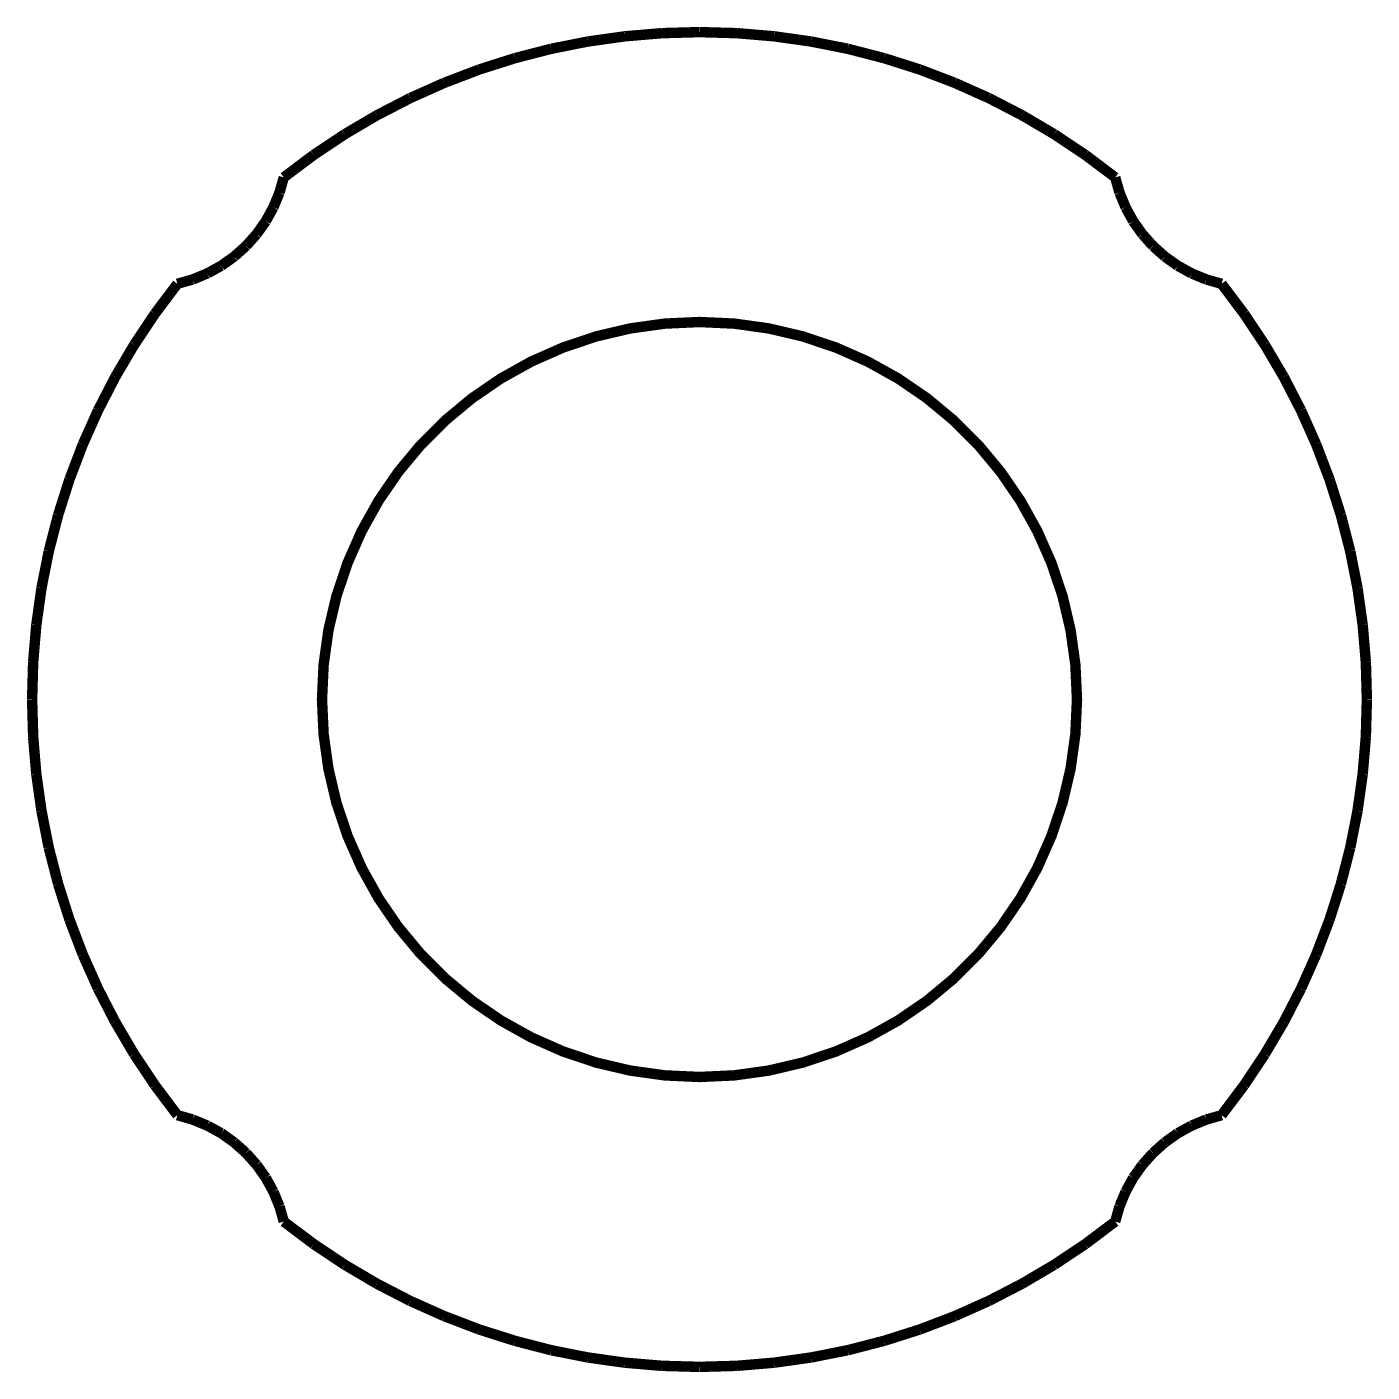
# Model space of a CAD drawing. Header units: inches. Extents: x -32.3 to 32.2, y -32.3 to 32.2.
import ezdxf

# ---------------------------------------------------------------- set-up
doc = ezdxf.new("R2010")
doc.units = ezdxf.units.IN
doc.layers.add('Board Shape', color=56, linetype='Continuous')

msp = doc.modelspace()

# ---------------------------------------------------------------- linework, layer by layer
at = {"layer": 'Board Shape', "const_width": 0.5}
for points in [[(-7.112, 31.2), (-5.354, 31.549)], [(-5.354, 31.549), (-3.579, 31.799)], [(-3.579, 31.799), (-1.792, 31.95)], [(-1.792, 31.95), (0, 32)], [(0, 32), (1.792, 31.95)], [(1.792, 31.95), (3.578, 31.799)], [(3.578, 31.799), (5.354, 31.549)], [(5.354, 31.549), (7.112, 31.2)], [(-10.557, 30.209), (-8.848, 30.752)], [(-8.848, 30.752), (-7.112, 31.2)], [(7.112, 31.2), (8.848, 30.752)], [(8.848, 30.752), (10.556, 30.209)], [(-12.232, 29.57), (-10.557, 30.209)], [(10.556, 30.209), (12.232, 29.57)], [(-13.868, 28.839), (-12.232, 29.57)], [(12.232, 29.57), (13.868, 28.839)], [(-15.462, 28.017), (-13.868, 28.839)], [(13.868, 28.839), (15.462, 28.017)], [(-17.006, 27.107), (-15.462, 28.017)], [(15.462, 28.017), (17.006, 27.107)], [(-18.498, 26.112), (-17.006, 27.107)], [(17.006, 27.107), (18.498, 26.112)], [(-19.931, 25.035), (-18.498, 26.112)], [(18.498, 26.112), (19.931, 25.035)], [(-20.14, 24.303), (-19.931, 25.035)], [(19.931, 25.035), (20.14, 24.303)], [(-20.43, 23.599), (-20.14, 24.303)], [(20.14, 24.303), (20.429, 23.599)], [(-20.797, 22.932), (-20.43, 23.599)], [(20.429, 23.599), (20.797, 22.932)], [(-21.237, 22.311), (-20.797, 22.932)], [(20.797, 22.932), (21.237, 22.311)], [(-22.311, 21.237), (-21.744, 21.744)], [(-21.744, 21.744), (-21.237, 22.311)], [(21.237, 22.311), (21.744, 21.744)], [(21.744, 21.744), (22.311, 21.237)], [(-22.932, 20.797), (-22.311, 21.237)], [(22.311, 21.237), (22.932, 20.797)], [(-24.303, 20.14), (-23.599, 20.429)], [(-23.599, 20.429), (-22.932, 20.797)], [(22.932, 20.797), (23.599, 20.429)], [(23.599, 20.429), (24.303, 20.14)], [(-26.112, 18.498), (-25.035, 19.931)], [(-25.035, 19.931), (-24.303, 20.14)], [(24.303, 20.14), (25.035, 19.931)], [(25.035, 19.931), (26.112, 18.498)], [(-27.107, 17.006), (-26.112, 18.498)], [(26.112, 18.498), (27.107, 17.006)], [(-28.017, 15.462), (-27.107, 17.006)], [(27.107, 17.006), (28.017, 15.462)], [(-28.839, 13.868), (-28.017, 15.462)], [(28.017, 15.462), (28.839, 13.868)], [(-29.57, 12.232), (-28.839, 13.868)], [(28.839, 13.868), (29.57, 12.232)], [(-30.209, 10.556), (-29.57, 12.232)], [(29.57, 12.232), (30.209, 10.556)], [(-30.752, 8.848), (-30.209, 10.556)], [(30.209, 10.556), (30.752, 8.848)], [(-31.2, 7.112), (-30.752, 8.848)], [(30.752, 8.848), (31.2, 7.112)], [(-31.549, 5.354), (-31.2, 7.112)], [(31.2, 7.112), (31.549, 5.354)], [(-31.799, 3.578), (-31.549, 5.354)], [(31.549, 5.354), (31.799, 3.578)], [(-31.95, 1.792), (-31.799, 3.578)], [(31.799, 3.578), (31.95, 1.792)], [(-32, 0), (-31.95, 1.792)], [(31.95, 1.792), (32, 0)], [(-32, 0), (-31.95, -1.792)], [(31.95, -1.792), (32, 0)], [(-31.95, -1.792), (-31.799, -3.579)], [(31.799, -3.579), (31.95, -1.792)], [(-31.799, -3.579), (-31.549, -5.354)], [(31.549, -5.354), (31.799, -3.579)], [(-31.549, -5.354), (-31.2, -7.112)], [(31.2, -7.112), (31.549, -5.354)], [(-31.2, -7.112), (-30.752, -8.848)], [(30.752, -8.848), (31.2, -7.112)], [(-30.752, -8.848), (-30.209, -10.557)], [(30.209, -10.557), (30.752, -8.848)], [(-30.209, -10.557), (-29.57, -12.232)], [(29.57, -12.232), (30.209, -10.557)], [(-29.57, -12.232), (-28.839, -13.868)], [(28.839, -13.868), (29.57, -12.232)], [(-28.839, -13.868), (-28.017, -15.462)], [(28.017, -15.462), (28.839, -13.868)], [(-28.017, -15.462), (-27.107, -17.006)], [(27.107, -17.006), (28.017, -15.462)], [(-27.107, -17.006), (-26.112, -18.498)], [(26.112, -18.498), (27.107, -17.006)], [(-26.112, -18.498), (-25.035, -19.931)], [(25.035, -19.931), (26.112, -18.498)], [(-25.035, -19.931), (-24.303, -20.14)], [(-24.303, -20.14), (-23.599, -20.43)], [(23.599, -20.43), (24.303, -20.14)], [(24.303, -20.14), (25.035, -19.931)], [(-23.599, -20.43), (-22.932, -20.797)], [(-22.932, -20.797), (-22.311, -21.237)], [(22.311, -21.237), (22.932, -20.797)], [(22.932, -20.797), (23.599, -20.43)], [(-22.311, -21.237), (-21.744, -21.744)], [(21.744, -21.744), (22.311, -21.237)], [(-21.744, -21.744), (-21.237, -22.311)], [(21.237, -22.311), (21.744, -21.744)], [(-21.237, -22.311), (-20.797, -22.932)], [(20.797, -22.932), (21.237, -22.311)], [(-20.797, -22.932), (-20.43, -23.599)], [(20.429, -23.599), (20.797, -22.932)], [(-20.43, -23.599), (-20.14, -24.303)], [(20.14, -24.303), (20.429, -23.599)], [(-20.14, -24.303), (-19.931, -25.035)], [(19.931, -25.035), (20.14, -24.303)], [(-19.931, -25.035), (-18.498, -26.112)], [(18.498, -26.112), (19.931, -25.035)], [(-18.498, -26.112), (-17.006, -27.107)], [(17.006, -27.107), (18.498, -26.112)], [(-17.006, -27.107), (-15.462, -28.017)], [(15.462, -28.017), (17.006, -27.107)], [(-15.462, -28.017), (-13.868, -28.839)], [(13.868, -28.839), (15.462, -28.017)], [(-13.868, -28.839), (-12.232, -29.57)], [(12.232, -29.57), (13.868, -28.839)], [(-12.232, -29.57), (-10.557, -30.209)], [(10.556, -30.209), (12.232, -29.57)], [(-10.557, -30.209), (-8.848, -30.752)], [(8.848, -30.752), (10.556, -30.209)], [(-8.848, -30.752), (-7.112, -31.2)], [(-7.112, -31.2), (-5.354, -31.549)], [(5.354, -31.549), (7.112, -31.2)], [(7.112, -31.2), (8.848, -30.752)], [(-5.354, -31.549), (-3.579, -31.799)], [(-3.579, -31.799), (-1.792, -31.95)], [(1.792, -31.95), (3.578, -31.799)], [(3.578, -31.799), (5.354, -31.549)], [(-1.792, -31.95), (0, -32)], [(0, -32), (1.792, -31.95)]]:
    msp.add_lwpolyline(points, dxfattribs=at)
for points in [[(-18.1, 0, -0.414214), (0, 18.1)], [(0, 18.1, -0.414214), (18.1, 0)], [(0, -18.1, -0.414214), (-18.1, 0)], [(18.1, 0, -0.414214), (0, -18.1)]]:
    msp.add_lwpolyline(points, format="xyb", dxfattribs=at)
at = {"layer": 'Board Shape', "const_width": 0.25}
for points in [[(-0.125, 18.1, 1), (0.125, 18.1, 1)], [(-0.125, 18.1, 1), (0.125, 18.1, 1)], [(-18.225, 0, 1), (-17.975, 0, 1)], [(-18.225, 0, 1), (-17.975, 0, 1)], [(17.975, 0, 1), (18.225, 0, 1)], [(17.975, 0, 1), (18.225, 0, 1)], [(-0.125, -18.1, 1), (0.125, -18.1, 1)], [(-0.125, -18.1, 1), (0.125, -18.1, 1)]]:
    msp.add_lwpolyline(points, format="xyb", close=True, dxfattribs=at)

doc.saveas('drawing.dxf')
